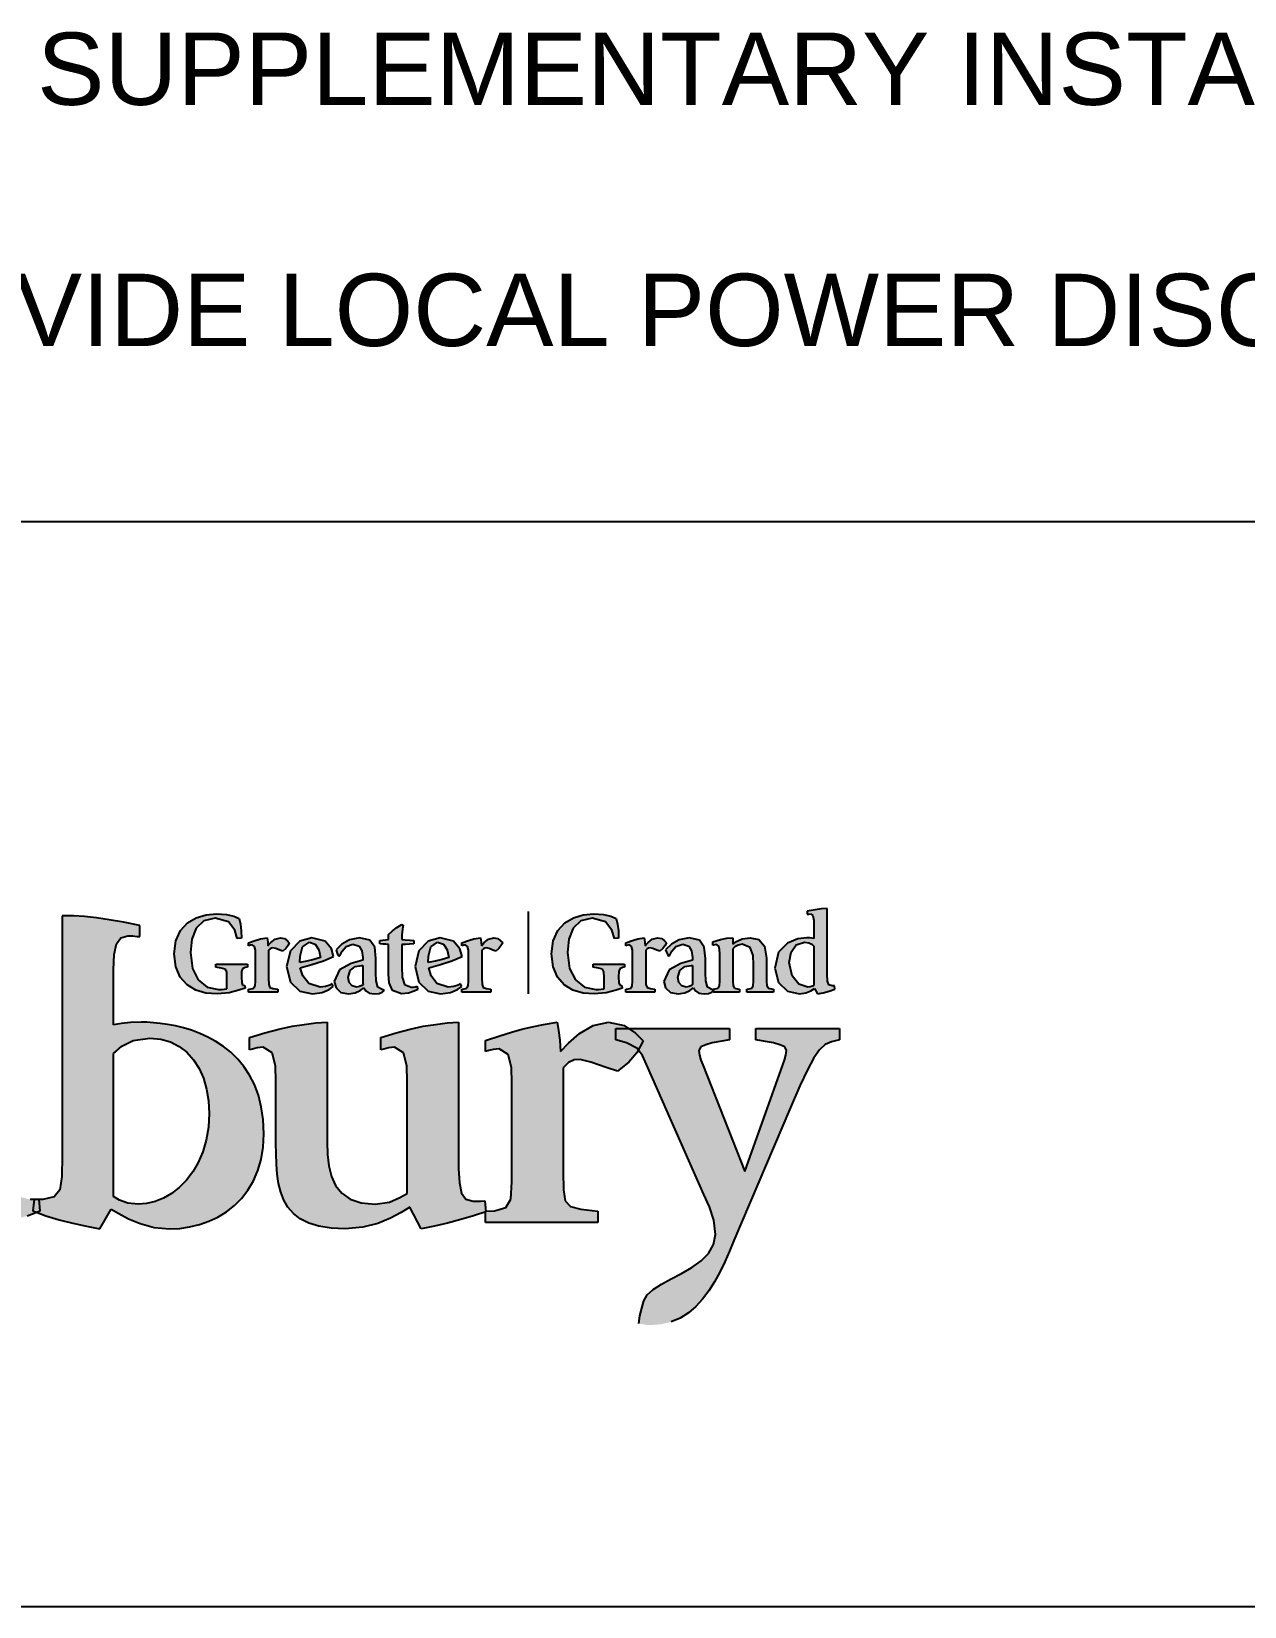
# Model space of a CAD drawing. Header units: millimetres. Extents: x 20 to 208, y 10 to 269.
# Drawn here: x 63 to 96.55, y 10 to 53.55 of the extents above; entities that cross this region are included whole.
import ezdxf

# ---------------------------------------------------------------- set-up
doc = ezdxf.new("R2010")
doc.units = ezdxf.units.MM
doc.header["$MEASUREMENT"] = 0
doc.layers.get('0').update_dxf_attribs({"linetype": 'CONTINUOUS'})
doc.layers.add('BOR-A1', color=7, linetype='CONTINUOUS')
doc.layers.add('G-ANNO-SYMB', color=5, linetype='CONTINUOUS')
doc.layers.add('N-ANNO-TEXT', color=2, linetype='CONTINUOUS', lineweight=25)
doc.styles.add('_CGS_2-5_NOTES', font='arial.ttf', dxfattribs={"height": 2.5})

msp = doc.modelspace()

# ---------------------------------------------------------------- hatches: boundary and pattern name
at = {"layer": 'BOR-A1'}
h = msp.add_hatch(color=256, dxfattribs=at)
h.paths.add_polyline_path([(62.437, 21.886), (62.429, 22.466), (62.429, 29.1), (62.118, 29.094), (61.809, 29.076), (61.486, 29.042), (61.134, 28.991), (60.738, 28.92), (60.283, 28.829), (60.283, 28.525), (60.36, 28.531), (60.478, 28.543), (60.62, 28.549), (60.813, 28.493), (60.93, 28.321), (60.99, 28.027), (61.012, 27.607), (61.015, 27.053), (61.015, 26.083), (60.791, 26.121), (60.543, 26.147), (60.242, 26.157), (60.085, 26.154), (59.91, 26.144), (59.718, 26.125), (59.514, 26.095), (59.3, 26.055), (59.079, 26.001), (58.854, 25.933), (58.627, 25.849), (58.402, 25.747), (58.182, 25.627), (57.969, 25.486), (57.766, 25.324), (57.576, 25.139), (57.402, 24.929), (57.247, 24.694), (57.113, 24.43), (57.005, 24.138), (56.924, 23.816), (56.873, 23.462), (56.855, 23.074), (56.875, 22.705), (56.931, 22.364), (57.021, 22.052), (57.143, 21.769), (57.293, 21.514), (57.469, 21.286), (57.668, 21.087), (57.887, 20.915), (58.123, 20.77), (58.373, 20.652), (58.635, 20.56), (58.905, 20.495), (59.182, 20.456), (59.461, 20.443), (59.892, 20.484), (60.272, 20.587), (60.599, 20.724), (60.867, 20.866), (61.073, 20.986), (61.385, 20.443), (61.762, 20.516), (62.141, 20.598), (62.517, 20.693), (62.885, 20.805), (63.141, 20.899), (63.037, 20.937), (63.07, 21.257), (62.963, 21.257), (62.654, 21.328), (62.496, 21.522)])
h.paths.add_polyline_path([(61.015, 21.34), (60.851, 21.237), (60.617, 21.157), (60.333, 21.126), (60.095, 21.145), (59.859, 21.201), (59.627, 21.294), (59.403, 21.423), (59.191, 21.587), (58.996, 21.785), (58.82, 22.015), (58.667, 22.278), (58.542, 22.572), (58.448, 22.897), (58.388, 23.251), (58.368, 23.633), (58.386, 23.981), (58.438, 24.307), (58.525, 24.608), (58.645, 24.88), (58.797, 25.12), (58.98, 25.324), (59.194, 25.489), (59.436, 25.611), (59.706, 25.687), (60.004, 25.713), (60.469, 25.65), (60.78, 25.494), (61.015, 25.294)], flags=16)
h.paths.add_polyline_path([(77.865, 28.455), (77.986, 28.758), (78.198, 28.961), (78.509, 29.034), (78.881, 28.931), (79.056, 28.702), (79.126, 28.467), (79.241, 28.484), (79.233, 28.685), (79.211, 28.864), (79.175, 29.026), (79.026, 29.087), (78.826, 29.132), (78.551, 29.15), (78.261, 29.124), (77.988, 29.043), (77.748, 28.901), (77.556, 28.692), (77.429, 28.409), (77.383, 28.048), (77.426, 27.686), (77.548, 27.402), (77.735, 27.191), (77.975, 27.047), (78.257, 26.964), (78.567, 26.938), (78.897, 26.971), (79.169, 27.039), (79.34, 27.094), (79.332, 27.168), (79.272, 27.181), (79.246, 27.241), (79.241, 27.407), (79.245, 27.561), (79.273, 27.636), (79.348, 27.67), (79.406, 27.678), (79.406, 27.76), (78.534, 27.76), (78.534, 27.678), (78.682, 27.653), (78.792, 27.62), (78.832, 27.55), (78.838, 27.39), (78.838, 27.078), (78.762, 27.07), (78.684, 27.064), (78.608, 27.061), (78.292, 27.128), (78.045, 27.325), (77.884, 27.644), (77.827, 28.081)])
h.paths.add_polyline_path([(79.989, 28.147), (80.03, 28.189), (80.071, 28.208), (80.113, 28.212), (80.19, 28.193), (80.301, 28.153), (80.384, 28.122), (80.465, 28.193), (80.521, 28.265), (80.565, 28.352), (80.512, 28.41), (80.431, 28.467), (80.318, 28.492), (80.172, 28.451), (80.053, 28.36), (79.973, 28.27), (79.968, 28.359), (79.958, 28.431), (79.948, 28.492), (79.768, 28.459), (79.624, 28.418), (79.438, 28.352), (79.438, 28.27), (79.46, 28.28), (79.493, 28.29), (79.537, 28.295), (79.601, 28.252), (79.624, 28.151), (79.627, 28.032), (79.627, 27.292), (79.619, 27.161), (79.584, 27.099), (79.504, 27.078), (79.438, 27.07), (79.438, 26.987), (80.244, 26.987), (80.244, 27.07), (80.121, 27.086), (80.028, 27.117), (79.994, 27.201), (79.989, 27.374)])
h.paths.add_polyline_path([(81.61, 28.23), (81.478, 28.425), (81.19, 28.492), (80.915, 28.439), (80.699, 28.312), (80.54, 28.155), (80.563, 28.092), (80.588, 28.042), (80.622, 27.99), (80.647, 27.99), (80.708, 28.117), (80.824, 28.25), (81.017, 28.311), (81.18, 28.259), (81.259, 28.127), (81.28, 27.949), (81.28, 27.875), (80.962, 27.78), (80.639, 27.603), (80.491, 27.283), (80.54, 27.103), (80.677, 26.982), (80.885, 26.938), (81.073, 26.966), (81.213, 27.031), (81.313, 27.103), (81.369, 27.023), (81.459, 26.962), (81.609, 26.938), (81.73, 26.954), (81.816, 26.988), (81.855, 27.011), (81.855, 27.056), (81.841, 27.052), (81.7, 27.124), (81.649, 27.298), (81.642, 27.522), (81.642, 27.916)])
h.paths.add_polyline_path([(81.28, 27.727), (81.28, 27.374), (81.282, 27.311), (81.286, 27.248), (81.288, 27.201), (81.252, 27.175), (81.193, 27.143), (81.107, 27.127), (80.985, 27.163), (80.906, 27.256), (80.877, 27.39), (80.935, 27.584), (81.074, 27.693), (81.247, 27.727), (81.256, 27.727), (81.266, 27.727)], flags=16)
h.paths.add_polyline_path([(82.398, 28.188), (82.459, 28.242), (82.543, 28.29), (82.653, 28.311), (82.878, 28.221), (82.962, 28.004), (82.973, 27.744), (82.973, 27.292), (82.965, 27.161), (82.93, 27.099), (82.85, 27.078), (82.784, 27.07), (82.784, 26.987), (83.524, 26.987), (83.524, 27.07), (83.467, 27.078), (83.381, 27.099), (83.344, 27.161), (83.335, 27.292), (83.335, 27.925), (83.278, 28.262), (83.118, 28.44), (82.875, 28.492), (82.654, 28.46), (82.498, 28.387), (82.398, 28.311), (82.398, 28.492), (82.233, 28.477), (82.056, 28.441), (81.847, 28.377), (81.847, 28.286), (81.865, 28.291), (81.9, 28.299), (81.946, 28.303), (82.009, 28.262), (82.033, 28.165), (82.036, 28.048), (82.036, 27.292), (82.028, 27.161), (81.992, 27.099), (81.913, 27.078), (81.855, 27.07), (81.855, 27.056), (81.864, 27.061), (81.872, 27.02), (81.855, 27.011), (81.855, 26.987), (82.587, 26.987), (82.587, 27.07), (82.53, 27.078), (82.444, 27.099), (82.407, 27.161), (82.398, 27.292)])
h.paths.add_polyline_path([(85.012, 29.298), (84.851, 29.291), (84.675, 29.268), (84.453, 29.224), (84.453, 29.141), (84.475, 29.144), (84.506, 29.147), (84.544, 29.15), (84.613, 29.105), (84.639, 28.969), (84.642, 28.739), (84.642, 28.475), (84.584, 28.483), (84.52, 28.489), (84.445, 28.492), (84.2, 28.464), (83.91, 28.347), (83.667, 28.093), (83.565, 27.653), (83.665, 27.252), (83.915, 27.016), (84.24, 26.938), (84.419, 26.966), (84.561, 27.026), (84.659, 27.086), (84.741, 26.938), (84.901, 26.972), (85.063, 27.014), (85.218, 27.07), (85.21, 27.16), (85.144, 27.16), (85.051, 27.192), (85.017, 27.292), (85.012, 27.489)])
h.paths.add_polyline_path([(84.154, 28.295), (84.379, 28.369), (84.5, 28.352), (84.581, 28.311), (84.642, 28.262), (84.642, 27.185), (84.599, 27.155), (84.54, 27.135), (84.47, 27.127), (84.228, 27.207), (84.037, 27.439), (83.96, 27.81), (84.01, 28.097)], flags=16)
at = {"layer": 'BOR-A1', "linetype": 'Continuous'}
h = msp.add_hatch(color=7, dxfattribs=at)
h.paths.add_polyline_path([(63.21, 21.257), (63.07, 21.257), (63.037, 20.937), (63.141, 20.899), (63.243, 20.937)])
h.paths.add_polyline_path([(68.811, 21.286), (68.987, 21.514), (69.137, 21.769), (69.259, 22.052), (69.349, 22.364), (69.406, 22.705), (69.425, 23.074), (69.408, 23.462), (69.357, 23.816), (69.276, 24.138), (69.167, 24.43), (69.033, 24.694), (68.878, 24.929), (68.705, 25.139), (68.515, 25.324), (68.312, 25.486), (68.098, 25.627), (67.878, 25.747), (67.653, 25.849), (67.426, 25.933), (67.201, 26.001), (66.98, 26.055), (66.766, 26.095), (66.562, 26.125), (66.371, 26.144), (66.195, 26.154), (66.038, 26.157), (65.737, 26.147), (65.489, 26.121), (65.265, 26.083), (65.265, 27.053), (65.268, 27.607), (65.291, 28.027), (65.352, 28.321), (65.472, 28.493), (65.668, 28.549), (65.805, 28.543), (65.921, 28.531), (65.997, 28.525), (65.997, 28.829), (65.542, 28.92), (65.147, 28.991), (64.795, 29.042), (64.471, 29.076), (64.162, 29.094), (63.851, 29.1), (63.851, 22.466), (63.843, 21.886), (63.784, 21.522), (63.626, 21.328), (63.317, 21.257), (63.21, 21.257), (63.243, 20.937), (63.141, 20.899), (63.398, 20.805), (63.767, 20.693), (64.142, 20.598), (64.519, 20.516), (64.895, 20.443), (65.208, 20.986), (65.413, 20.866), (65.681, 20.724), (66.008, 20.587), (66.389, 20.484), (66.819, 20.443), (67.099, 20.456), (67.375, 20.495), (67.646, 20.56), (67.907, 20.652), (68.158, 20.77), (68.394, 20.915), (68.612, 21.087)])
h.paths.add_polyline_path([(65.265, 21.34), (65.265, 25.294), (65.5, 25.494), (65.812, 25.65), (66.276, 25.713), (66.574, 25.687), (66.844, 25.611), (67.087, 25.489), (67.3, 25.324), (67.483, 25.12), (67.635, 24.88), (67.755, 24.608), (67.842, 24.307), (67.895, 23.981), (67.912, 23.633), (67.892, 23.251), (67.833, 22.897), (67.738, 22.572), (67.613, 22.278), (67.461, 22.015), (67.285, 21.785), (67.089, 21.587), (66.877, 21.423), (66.653, 21.294), (66.421, 21.201), (66.185, 21.145), (65.948, 21.126), (65.665, 21.157), (65.433, 21.237)], flags=16)
h.paths.add_polyline_path([(71.186, 22.503), (71.176, 22.844), (71.176, 26.157), (70.868, 26.135), (70.547, 26.098), (70.208, 26.043), (69.846, 25.967), (69.456, 25.867), (69.031, 25.738), (69.031, 25.393), (69.112, 25.415), (69.245, 25.449), (69.409, 25.467), (69.657, 25.313), (69.749, 24.949), (69.762, 24.521), (69.762, 22.811), (69.764, 22.514), (69.774, 22.228), (69.796, 21.956), (69.834, 21.698), (69.894, 21.459), (69.979, 21.239), (70.094, 21.041), (70.245, 20.868), (70.434, 20.721), (70.668, 20.603), (70.95, 20.516), (71.285, 20.462), (71.678, 20.443), (72.167, 20.485), (72.584, 20.593), (72.934, 20.74), (73.225, 20.899), (73.462, 21.044), (73.782, 20.443), (74.143, 20.518), (74.51, 20.604), (74.874, 20.699), (75.229, 20.802), (75.558, 20.909), (75.558, 20.929), (75.565, 20.929), (75.542, 21.216), (75.416, 21.207), (75.3, 21.206), (75.213, 21.208), (75.016, 21.264), (74.897, 21.432), (74.836, 21.714), (74.813, 22.113), (74.81, 22.63), (74.81, 26.157), (74.498, 26.135), (74.175, 26.098), (73.836, 26.043), (73.474, 25.967), (73.086, 25.867), (72.664, 25.738), (72.664, 25.393), (72.744, 25.415), (72.875, 25.449), (73.042, 25.467), (73.291, 25.313), (73.383, 24.949), (73.396, 24.521), (73.396, 21.422), (73.193, 21.309), (72.903, 21.184), (72.508, 21.126), (72.12, 21.162), (71.814, 21.264), (71.581, 21.425), (71.411, 21.637), (71.294, 21.892), (71.222, 22.184)])
h.paths.add_polyline_path([(77.711, 21.525), (77.704, 22.03), (77.704, 24.899), (77.853, 25.043), (78.007, 25.112), (78.172, 25.129), (78.472, 25.055), (78.892, 24.908), (79.208, 24.801), (79.523, 25.051), (79.743, 25.312), (79.783, 25.389), (79.745, 25.438), (79.455, 25.582), (79.167, 25.672), (79.167, 25.984), (79.509, 25.984), (79.392, 26.063), (78.962, 26.157), (78.534, 26.065), (78.16, 25.843), (77.854, 25.574), (77.63, 25.343), (77.614, 25.664), (77.577, 25.93), (77.539, 26.157), (77.16, 26.094), (76.845, 26.032), (76.561, 25.964), (76.275, 25.882), (75.951, 25.779), (75.558, 25.647), (75.558, 25.343), (75.649, 25.373), (75.774, 25.404), (75.936, 25.417), (76.185, 25.263), (76.277, 24.9), (76.29, 24.472), (76.29, 21.742), (76.259, 21.267), (76.12, 21.031), (75.805, 20.945), (75.565, 20.929), (75.566, 20.912), (75.558, 20.909), (75.558, 20.616), (78.666, 20.616), (78.666, 20.929), (78.197, 20.986), (77.912, 21.057), (77.765, 21.218)])
h.paths.add_polyline_path([(79.705, 25.854), (79.509, 25.984), (79.167, 25.984), (79.167, 25.672), (79.455, 25.582), (79.745, 25.438), (79.783, 25.389), (79.915, 25.639)])
h = msp.add_hatch(color=7, dxfattribs=at)
h.paths.add_polyline_path([(68.594, 29.087), (68.393, 29.132), (68.118, 29.15), (67.829, 29.124), (67.556, 29.043), (67.315, 28.901), (67.124, 28.692), (66.997, 28.409), (66.951, 28.048), (66.994, 27.686), (67.115, 27.402), (67.302, 27.191), (67.543, 27.047), (67.824, 26.964), (68.134, 26.938), (68.464, 26.971), (68.736, 27.039), (68.907, 27.094), (68.899, 27.168), (68.839, 27.181), (68.814, 27.241), (68.809, 27.407), (68.813, 27.561), (68.84, 27.636), (68.915, 27.67), (68.973, 27.678), (68.973, 27.76), (68.102, 27.76), (68.102, 27.678), (68.25, 27.653), (68.359, 27.62), (68.4, 27.55), (68.406, 27.39), (68.406, 27.078), (68.33, 27.07), (68.252, 27.064), (68.176, 27.061), (67.859, 27.128), (67.612, 27.325), (67.452, 27.644), (67.395, 28.081), (67.433, 28.455), (67.554, 28.758), (67.766, 28.961), (68.077, 29.034), (68.449, 28.931), (68.623, 28.702), (68.693, 28.467), (68.809, 28.484), (68.801, 28.685), (68.778, 28.864), (68.743, 29.026)])
h.paths.add_polyline_path([(69.999, 28.467), (69.886, 28.492), (69.739, 28.451), (69.621, 28.36), (69.54, 28.27), (69.536, 28.359), (69.526, 28.431), (69.516, 28.492), (69.336, 28.459), (69.191, 28.418), (69.006, 28.352), (69.006, 28.273), (69.061, 28.29), (69.105, 28.295), (69.168, 28.252), (69.192, 28.151), (69.195, 28.032), (69.195, 27.292), (69.187, 27.161), (69.151, 27.099), (69.072, 27.078), (69.006, 27.07), (69.006, 26.987), (69.812, 26.987), (69.812, 27.07), (69.688, 27.086), (69.596, 27.117), (69.562, 27.201), (69.557, 27.374), (69.557, 28.147), (69.613, 28.205), (69.68, 28.212), (69.758, 28.193), (69.868, 28.153), (69.951, 28.122), (70.033, 28.193), (70.089, 28.265), (70.132, 28.352), (70.079, 28.41)])
h.paths.add_polyline_path([(71.121, 28.398), (70.757, 28.492), (70.419, 28.398), (70.161, 28.128), (70.058, 27.694), (70.163, 27.268), (70.427, 27.019), (70.773, 26.938), (71.04, 26.977), (71.231, 27.061), (71.349, 27.144), (71.316, 27.218), (71.249, 27.183), (71.136, 27.145), (70.987, 27.127), (70.667, 27.224), (70.504, 27.439), (70.436, 27.662), (70.759, 27.75), (71.073, 27.853), (71.357, 27.974), (71.295, 28.189)])
h.paths.add_polyline_path([(70.849, 28.311), (70.948, 28.16), (70.995, 27.949), (70.806, 27.891), (70.615, 27.846), (70.42, 27.81), (70.43, 27.984), (70.5, 28.238), (70.691, 28.369)], flags=16)
h.paths.add_polyline_path([(72.361, 28.425), (72.072, 28.492), (71.798, 28.439), (71.582, 28.312), (71.423, 28.155), (71.444, 28.092), (71.467, 28.042), (71.505, 27.99), (71.53, 27.99), (71.591, 28.117), (71.705, 28.25), (71.891, 28.311), (72.06, 28.259), (72.142, 28.127), (72.163, 27.949), (72.163, 27.875), (71.845, 27.78), (71.522, 27.603), (71.374, 27.283), (71.423, 27.103), (71.56, 26.982), (71.768, 26.938), (71.954, 26.966), (72.092, 27.031), (72.196, 27.103), (72.25, 27.023), (72.338, 26.962), (72.492, 26.938), (72.613, 26.954), (72.699, 26.988), (72.755, 27.02), (72.751, 27.038), (72.583, 27.124), (72.532, 27.298), (72.524, 27.522), (72.524, 27.916), (72.493, 28.23)])
h.paths.add_polyline_path([(72.163, 27.374), (72.165, 27.311), (72.169, 27.248), (72.171, 27.201), (72.135, 27.175), (72.075, 27.143), (71.99, 27.127), (71.868, 27.163), (71.789, 27.256), (71.76, 27.39), (71.817, 27.584), (71.957, 27.693), (72.163, 27.734)], flags=16)
h.paths.add_polyline_path([(73.281, 28.837), (73.24, 28.862), (73.106, 28.775), (72.99, 28.686), (72.878, 28.582), (72.878, 28.443), (72.796, 28.434), (72.711, 28.426), (72.64, 28.418), (72.64, 28.327), (72.714, 28.319), (72.798, 28.311), (72.878, 28.303), (72.878, 27.489), (72.891, 27.244), (72.983, 27.03), (73.231, 26.938), (73.427, 26.963), (73.581, 27.015), (73.684, 27.061), (73.659, 27.152), (73.595, 27.131), (73.503, 27.127), (73.318, 27.203), (73.249, 27.405), (73.24, 27.694), (73.24, 28.303), (73.347, 28.306), (73.458, 28.314), (73.577, 28.327), (73.577, 28.418), (73.471, 28.428), (73.34, 28.438), (73.24, 28.443), (73.247, 28.576), (73.263, 28.731)])
h.paths.add_polyline_path([(74.672, 28.398), (74.308, 28.492), (73.97, 28.398), (73.712, 28.128), (73.61, 27.694), (73.714, 27.268), (73.976, 27.019), (74.317, 26.938), (74.589, 26.977), (74.782, 27.061), (74.9, 27.144), (74.867, 27.218), (74.798, 27.183), (74.682, 27.145), (74.53, 27.127), (74.214, 27.224), (74.052, 27.439), (73.988, 27.662), (74.311, 27.75), (74.624, 27.853), (74.909, 27.974), (74.846, 28.189)])
h.paths.add_polyline_path([(74.398, 28.311), (74.499, 28.16), (74.547, 27.949), (74.357, 27.891), (74.166, 27.846), (73.971, 27.81), (73.981, 27.984), (74.049, 28.238), (74.234, 28.369)], flags=16)
h.paths.add_polyline_path([(75.896, 28.467), (75.788, 28.492), (75.642, 28.451), (75.523, 28.36), (75.443, 28.27), (75.438, 28.359), (75.428, 28.431), (75.418, 28.492), (75.237, 28.459), (75.088, 28.418), (74.9, 28.352), (74.9, 28.272), (74.992, 28.3), (75.063, 28.252), (75.086, 28.151), (75.089, 28.032), (75.089, 27.292), (75.081, 27.161), (75.046, 27.099), (74.966, 27.078), (74.9, 27.07), (74.9, 26.987), (75.706, 26.987), (75.706, 27.07), (75.583, 27.086), (75.496, 27.117), (75.464, 27.201), (75.459, 27.374), (75.459, 28.147), (75.514, 28.206), (75.583, 28.212), (75.658, 28.193), (75.765, 28.153), (75.846, 28.122), (75.928, 28.193), (75.986, 28.265), (76.035, 28.352), (75.976, 28.41)])
msp.add_hatch(color=7, dxfattribs=at).paths.add_polyline_path([(85.349, 25.984), (83.039, 25.984), (83.039, 25.672), (83.524, 25.582), (83.702, 25.534), (83.834, 25.473), (83.886, 25.376), (83.867, 25.245), (83.825, 25.108), (83.779, 24.981), (82.727, 22.03), (81.568, 24.981), (81.518, 25.108), (81.478, 25.245), (81.461, 25.376), (81.515, 25.473), (81.651, 25.534), (81.831, 25.582), (82.308, 25.672), (82.308, 25.984), (79.509, 25.984), (79.705, 25.854), (79.915, 25.639), (79.783, 25.389), (79.904, 25.232), (80.047, 24.908), (81.601, 21.397), (81.753, 21.047), (81.873, 20.681), (81.921, 20.287), (81.869, 20.006), (81.729, 19.764), (81.52, 19.554), (81.264, 19.371), (80.983, 19.207), (80.698, 19.057), (80.429, 18.913), (80.2, 18.769), (80.029, 18.618), (79.94, 18.454), (79.884, 18.252), (79.829, 18.037), (79.8, 17.829), (79.881, 17.809), (79.991, 17.789), (80.104, 17.78), (80.412, 17.803), (80.69, 17.869), (80.942, 17.976), (81.17, 18.119), (81.376, 18.294), (81.564, 18.498), (81.735, 18.727), (81.892, 18.978), (82.037, 19.247), (82.174, 19.53), (82.304, 19.823), (82.431, 20.123), (83.993, 23.798), (84.253, 24.393), (84.462, 24.844), (84.637, 25.172), (84.795, 25.396), (84.953, 25.536), (85.127, 25.615), (85.349, 25.672)])

# ---------------------------------------------------------------- linework, layer by layer
for q in [(181.992, 40), (181.992, 40), (181.992, 40), (181.992, 40), (206, 40), (96.559, 40)]:
    msp.add_line((20, 40), q)
at = {"layer": 'BOR-A1', "color": 51, "linetype": 'Continuous'}
msp.add_line((76.734, 29.215), (76.734, 26.938), dxfattribs=at)
at = {"layer": 'BOR-A1', "color": 7, "linetype": 'Continuous'}
for p, q in [((84.675, 29.268), (84.453, 29.224)), ((84.453, 29.224), (84.453, 29.141)), ((84.851, 29.291), (84.675, 29.268)), ((85.012, 29.298), (84.851, 29.291)), ((85.012, 27.489), (85.012, 29.298)), ((64.162, 29.094), (63.851, 29.1)), ((63.851, 29.1), (63.851, 22.466)), ((64.471, 29.076), (64.162, 29.094)), ((64.795, 29.042), (64.471, 29.076)), ((65.147, 28.991), (64.795, 29.042)), ((65.542, 28.92), (65.147, 28.991)), ((65.997, 28.829), (65.542, 28.92)), ((65.997, 28.525), (65.997, 28.829)), ((67.124, 28.692), (67.315, 28.901)), ((67.315, 28.901), (67.556, 29.043)), ((67.554, 28.758), (67.433, 28.455)), ((67.766, 28.961), (67.554, 28.758)), ((67.556, 29.043), (67.829, 29.124)), ((68.077, 29.034), (67.766, 28.961)), ((67.829, 29.124), (68.118, 29.15)), ((68.449, 28.931), (68.077, 29.034)), ((68.118, 29.15), (68.393, 29.132)), ((68.393, 29.132), (68.594, 29.087)), ((68.623, 28.702), (68.449, 28.931)), ((68.594, 29.087), (68.743, 29.026)), ((68.743, 29.026), (68.778, 28.864)), ((68.778, 28.864), (68.801, 28.685)), ((72.99, 28.686), (73.106, 28.775)), ((73.106, 28.775), (73.24, 28.862)), ((73.24, 28.862), (73.281, 28.837)), ((73.281, 28.837), (73.263, 28.731)), ((77.556, 28.692), (77.748, 28.901)), ((77.748, 28.901), (77.988, 29.043)), ((77.986, 28.758), (77.865, 28.455)), ((78.198, 28.961), (77.986, 28.758)), ((77.988, 29.043), (78.261, 29.124)), ((78.509, 29.034), (78.198, 28.961)), ((78.261, 29.124), (78.551, 29.15)), ((78.881, 28.931), (78.509, 29.034)), ((78.551, 29.15), (78.826, 29.132)), ((78.826, 29.132), (79.026, 29.087)), ((79.056, 28.702), (78.881, 28.931)), ((79.026, 29.087), (79.175, 29.026)), ((79.175, 29.026), (79.211, 28.864)), ((79.211, 28.864), (79.233, 28.685)), ((84.453, 29.141), (84.475, 29.144)), ((84.475, 29.144), (84.506, 29.147)), ((84.506, 29.147), (84.544, 29.15)), ((84.544, 29.15), (84.613, 29.105)), ((84.613, 29.105), (84.639, 28.969)), ((84.639, 28.969), (84.642, 28.739)), ((65.291, 28.027), (65.352, 28.321)), ((65.352, 28.321), (65.472, 28.493)), ((65.472, 28.493), (65.668, 28.549)), ((65.668, 28.549), (65.805, 28.543)), ((65.805, 28.543), (65.921, 28.531)), ((65.921, 28.531), (65.997, 28.525)), ((66.951, 28.048), (66.997, 28.409)), ((66.997, 28.409), (67.124, 28.692)), ((67.433, 28.455), (67.395, 28.081)), ((68.693, 28.467), (68.623, 28.702)), ((68.809, 28.484), (68.693, 28.467)), ((68.801, 28.685), (68.809, 28.484)), ((69.006, 28.352), (69.191, 28.418)), ((69.006, 28.27), (69.006, 28.352)), ((69.191, 28.418), (69.336, 28.459)), ((69.336, 28.459), (69.516, 28.492)), ((69.516, 28.492), (69.526, 28.431)), ((69.526, 28.431), (69.536, 28.359)), ((69.536, 28.359), (69.54, 28.27)), ((69.54, 28.27), (69.621, 28.36)), ((69.621, 28.36), (69.739, 28.451)), ((69.739, 28.451), (69.886, 28.492)), ((69.886, 28.492), (69.999, 28.467)), ((69.999, 28.467), (70.079, 28.41)), ((70.079, 28.41), (70.132, 28.352)), ((70.132, 28.352), (70.089, 28.265)), ((70.419, 28.398), (70.161, 28.128)), ((70.757, 28.492), (70.419, 28.398)), ((70.5, 28.238), (70.691, 28.369)), ((70.691, 28.369), (70.849, 28.311)), ((71.121, 28.398), (70.757, 28.492)), ((70.849, 28.311), (70.948, 28.16)), ((71.295, 28.189), (71.121, 28.398)), ((71.582, 28.312), (71.423, 28.155)), ((71.798, 28.439), (71.582, 28.312)), ((71.705, 28.25), (71.891, 28.311)), ((72.072, 28.492), (71.798, 28.439)), ((71.891, 28.311), (72.06, 28.259)), ((72.361, 28.425), (72.072, 28.492)), ((72.493, 28.23), (72.361, 28.425)), ((72.64, 28.418), (72.711, 28.426)), ((72.64, 28.327), (72.64, 28.418)), ((72.714, 28.319), (72.64, 28.327)), ((72.711, 28.426), (72.796, 28.434)), ((72.798, 28.311), (72.714, 28.319)), ((72.796, 28.434), (72.878, 28.443)), ((72.878, 28.303), (72.798, 28.311)), ((72.878, 28.582), (72.99, 28.686)), ((72.878, 28.443), (72.878, 28.582)), ((73.247, 28.576), (73.24, 28.443)), ((73.24, 28.443), (73.34, 28.438)), ((73.263, 28.731), (73.247, 28.576)), ((73.34, 28.438), (73.471, 28.428)), ((73.458, 28.314), (73.347, 28.306)), ((73.577, 28.327), (73.458, 28.314)), ((73.471, 28.428), (73.577, 28.418)), ((73.577, 28.418), (73.577, 28.327)), ((73.97, 28.398), (73.712, 28.128)), ((74.308, 28.492), (73.97, 28.398)), ((74.049, 28.238), (74.234, 28.369)), ((74.234, 28.369), (74.398, 28.311)), ((74.672, 28.398), (74.308, 28.492)), ((74.398, 28.311), (74.499, 28.16)), ((74.846, 28.189), (74.672, 28.398)), ((74.9, 28.352), (75.088, 28.418)), ((74.9, 28.27), (74.9, 28.352)), ((75.088, 28.418), (75.237, 28.459)), ((75.237, 28.459), (75.418, 28.492)), ((75.418, 28.492), (75.428, 28.431)), ((75.428, 28.431), (75.438, 28.359)), ((75.438, 28.359), (75.443, 28.27)), ((75.443, 28.27), (75.523, 28.36)), ((75.523, 28.36), (75.642, 28.451)), ((75.642, 28.451), (75.788, 28.492)), ((75.788, 28.492), (75.896, 28.467)), ((75.896, 28.467), (75.976, 28.41)), ((75.976, 28.41), (76.035, 28.352)), ((76.035, 28.352), (75.986, 28.265)), ((77.383, 28.048), (77.429, 28.409)), ((77.429, 28.409), (77.556, 28.692)), ((77.865, 28.455), (77.827, 28.081)), ((79.126, 28.467), (79.056, 28.702)), ((79.241, 28.484), (79.126, 28.467)), ((79.233, 28.685), (79.241, 28.484)), ((79.438, 28.352), (79.624, 28.418)), ((79.438, 28.27), (79.438, 28.352)), ((79.624, 28.418), (79.768, 28.459)), ((79.768, 28.459), (79.948, 28.492)), ((79.948, 28.492), (79.958, 28.431)), ((79.958, 28.431), (79.968, 28.359)), ((79.968, 28.359), (79.973, 28.27)), ((79.973, 28.27), (80.053, 28.36)), ((80.053, 28.36), (80.172, 28.451)), ((80.172, 28.451), (80.318, 28.492)), ((80.318, 28.492), (80.431, 28.467)), ((80.431, 28.467), (80.512, 28.41)), ((80.512, 28.41), (80.565, 28.352)), ((80.565, 28.352), (80.521, 28.265)), ((80.699, 28.312), (80.54, 28.155)), ((80.915, 28.439), (80.699, 28.312)), ((80.824, 28.25), (81.017, 28.311)), ((81.19, 28.492), (80.915, 28.439)), ((81.017, 28.311), (81.18, 28.259)), ((81.478, 28.425), (81.19, 28.492)), ((81.61, 28.23), (81.478, 28.425)), ((81.847, 28.377), (82.056, 28.441)), ((81.847, 28.286), (81.847, 28.377)), ((82.056, 28.441), (82.233, 28.477)), ((82.233, 28.477), (82.398, 28.492)), ((82.398, 28.492), (82.398, 28.311)), ((82.398, 28.311), (82.498, 28.387)), ((82.498, 28.387), (82.654, 28.46)), ((82.653, 28.311), (82.543, 28.29)), ((82.878, 28.221), (82.653, 28.311)), ((82.654, 28.46), (82.875, 28.492)), ((82.875, 28.492), (83.118, 28.44)), ((83.118, 28.44), (83.278, 28.262)), ((83.91, 28.347), (83.667, 28.093)), ((84.2, 28.464), (83.91, 28.347)), ((84.154, 28.295), (84.379, 28.369)), ((84.445, 28.492), (84.2, 28.464)), ((84.379, 28.369), (84.5, 28.352)), ((84.52, 28.489), (84.445, 28.492)), ((84.5, 28.352), (84.581, 28.311)), ((84.584, 28.483), (84.52, 28.489)), ((84.581, 28.311), (84.642, 28.262)), ((84.642, 28.475), (84.584, 28.483)), ((84.642, 28.739), (84.642, 28.475)), ((65.268, 27.607), (65.291, 28.027)), ((66.994, 27.686), (66.951, 28.048)), ((67.395, 28.081), (67.452, 27.644)), ((69.028, 28.28), (69.006, 28.27)), ((69.061, 28.29), (69.028, 28.28)), ((69.105, 28.295), (69.061, 28.29)), ((69.168, 28.252), (69.105, 28.295)), ((69.192, 28.151), (69.168, 28.252)), ((69.195, 28.032), (69.192, 28.151)), ((69.195, 27.292), (69.195, 28.032)), ((69.598, 28.189), (69.557, 28.147)), ((69.557, 28.147), (69.557, 27.374)), ((69.639, 28.208), (69.598, 28.189)), ((69.68, 28.212), (69.639, 28.208)), ((69.758, 28.193), (69.68, 28.212)), ((69.868, 28.153), (69.758, 28.193)), ((69.951, 28.122), (69.868, 28.153)), ((70.033, 28.193), (69.951, 28.122)), ((70.089, 28.265), (70.033, 28.193)), ((70.161, 28.128), (70.058, 27.694)), ((70.42, 27.81), (70.43, 27.984)), ((70.43, 27.984), (70.5, 28.238)), ((70.806, 27.891), (70.615, 27.846)), ((70.995, 27.949), (70.806, 27.891)), ((70.948, 28.16), (70.995, 27.949)), ((71.073, 27.853), (71.357, 27.974)), ((71.357, 27.974), (71.295, 28.189)), ((71.423, 28.155), (71.444, 28.092)), ((71.444, 28.092), (71.467, 28.042)), ((71.467, 28.042), (71.505, 27.99)), ((71.505, 27.99), (71.53, 27.99)), ((71.53, 27.99), (71.591, 28.117)), ((71.591, 28.117), (71.705, 28.25)), ((72.163, 27.875), (71.845, 27.78)), ((72.06, 28.259), (72.142, 28.127)), ((72.142, 28.127), (72.163, 27.949)), ((72.163, 27.949), (72.163, 27.875)), ((72.524, 27.916), (72.493, 28.23)), ((72.524, 27.522), (72.524, 27.916)), ((72.878, 27.489), (72.878, 28.303)), ((73.347, 28.306), (73.24, 28.303)), ((73.24, 28.303), (73.24, 27.694)), ((73.712, 28.128), (73.61, 27.694)), ((73.971, 27.81), (73.981, 27.984)), ((73.981, 27.984), (74.049, 28.238)), ((74.357, 27.891), (74.166, 27.846)), ((74.547, 27.949), (74.357, 27.891)), ((74.499, 28.16), (74.547, 27.949)), ((74.624, 27.853), (74.909, 27.974)), ((74.909, 27.974), (74.846, 28.189)), ((74.928, 28.28), (74.9, 28.27)), ((74.961, 28.29), (74.928, 28.28)), ((74.999, 28.295), (74.961, 28.29)), ((75.063, 28.252), (74.999, 28.295)), ((75.086, 28.151), (75.063, 28.252)), ((75.089, 28.032), (75.086, 28.151)), ((75.089, 27.292), (75.089, 28.032)), ((75.499, 28.189), (75.459, 28.147)), ((75.459, 28.147), (75.459, 27.374)), ((75.538, 28.208), (75.499, 28.189)), ((75.583, 28.212), (75.538, 28.208)), ((75.658, 28.193), (75.583, 28.212)), ((75.765, 28.153), (75.658, 28.193)), ((75.846, 28.122), (75.765, 28.153)), ((75.928, 28.193), (75.846, 28.122)), ((75.986, 28.265), (75.928, 28.193)), ((77.426, 27.686), (77.383, 28.048)), ((77.827, 28.081), (77.884, 27.644)), ((79.46, 28.28), (79.438, 28.27)), ((79.493, 28.29), (79.46, 28.28)), ((79.537, 28.295), (79.493, 28.29)), ((79.601, 28.252), (79.537, 28.295)), ((79.624, 28.151), (79.601, 28.252)), ((79.627, 28.032), (79.624, 28.151)), ((79.627, 27.292), (79.627, 28.032)), ((80.03, 28.189), (79.989, 28.147)), ((79.989, 28.147), (79.989, 27.374)), ((80.071, 28.208), (80.03, 28.189)), ((80.113, 28.212), (80.071, 28.208)), ((80.19, 28.193), (80.113, 28.212)), ((80.301, 28.153), (80.19, 28.193)), ((80.384, 28.122), (80.301, 28.153)), ((80.465, 28.193), (80.384, 28.122)), ((80.521, 28.265), (80.465, 28.193)), ((80.54, 28.155), (80.563, 28.092)), ((80.563, 28.092), (80.588, 28.042)), ((80.588, 28.042), (80.622, 27.99)), ((80.622, 27.99), (80.647, 27.99)), ((80.647, 27.99), (80.708, 28.117)), ((80.708, 28.117), (80.824, 28.25)), ((81.28, 27.875), (80.962, 27.78)), ((81.18, 28.259), (81.259, 28.127)), ((81.259, 28.127), (81.28, 27.949)), ((81.28, 27.949), (81.28, 27.875)), ((81.642, 27.916), (81.61, 28.23)), ((81.642, 27.522), (81.642, 27.916)), ((81.865, 28.291), (81.847, 28.286)), ((81.9, 28.299), (81.865, 28.291)), ((81.946, 28.303), (81.9, 28.299)), ((82.009, 28.262), (81.946, 28.303)), ((82.033, 28.165), (82.009, 28.262)), ((82.036, 28.048), (82.033, 28.165)), ((82.036, 27.292), (82.036, 28.048)), ((82.459, 28.242), (82.398, 28.188)), ((82.398, 28.188), (82.398, 27.292)), ((82.543, 28.29), (82.459, 28.242)), ((82.962, 28.004), (82.878, 28.221)), ((82.973, 27.744), (82.962, 28.004)), ((83.278, 28.262), (83.335, 27.925)), ((83.335, 27.925), (83.335, 27.292)), ((83.667, 28.093), (83.565, 27.653)), ((83.96, 27.81), (84.01, 28.097)), ((84.01, 28.097), (84.154, 28.295)), ((84.642, 28.262), (84.642, 27.185)), ((65.265, 27.053), (65.268, 27.607)), ((67.115, 27.402), (66.994, 27.686)), ((67.452, 27.644), (67.612, 27.325)), ((68.102, 27.678), (68.102, 27.76)), ((68.102, 27.76), (68.973, 27.76)), ((68.25, 27.653), (68.102, 27.678)), ((68.359, 27.62), (68.25, 27.653)), ((68.4, 27.55), (68.359, 27.62)), ((68.406, 27.39), (68.4, 27.55)), ((68.813, 27.561), (68.809, 27.407)), ((68.84, 27.636), (68.813, 27.561)), ((68.915, 27.67), (68.84, 27.636)), ((68.973, 27.678), (68.915, 27.67)), ((68.973, 27.76), (68.973, 27.678)), ((70.058, 27.694), (70.163, 27.268)), ((70.615, 27.846), (70.42, 27.81)), ((70.436, 27.662), (70.759, 27.75)), ((70.504, 27.439), (70.436, 27.662)), ((70.667, 27.224), (70.504, 27.439)), ((70.759, 27.75), (71.073, 27.853)), ((71.522, 27.603), (71.374, 27.283)), ((71.845, 27.78), (71.522, 27.603)), ((71.76, 27.39), (71.817, 27.584)), ((71.817, 27.584), (71.957, 27.693)), ((71.957, 27.693), (72.13, 27.727)), ((72.13, 27.727), (72.138, 27.727)), ((72.138, 27.727), (72.149, 27.727)), ((72.149, 27.727), (72.163, 27.727)), ((72.163, 27.727), (72.163, 27.374)), ((72.532, 27.298), (72.524, 27.522)), ((72.891, 27.244), (72.878, 27.489)), ((73.24, 27.694), (73.249, 27.405)), ((73.61, 27.694), (73.714, 27.268)), ((74.166, 27.846), (73.971, 27.81)), ((73.988, 27.662), (74.311, 27.75)), ((74.052, 27.439), (73.988, 27.662)), ((74.214, 27.224), (74.052, 27.439)), ((74.311, 27.75), (74.624, 27.853)), ((77.548, 27.402), (77.426, 27.686)), ((77.884, 27.644), (78.045, 27.325)), ((78.534, 27.678), (78.534, 27.76)), ((78.534, 27.76), (79.406, 27.76)), ((78.682, 27.653), (78.534, 27.678)), ((78.792, 27.62), (78.682, 27.653)), ((78.832, 27.55), (78.792, 27.62)), ((78.838, 27.39), (78.832, 27.55)), ((79.245, 27.561), (79.241, 27.407)), ((79.273, 27.636), (79.245, 27.561)), ((79.348, 27.67), (79.273, 27.636)), ((79.406, 27.678), (79.348, 27.67)), ((79.406, 27.76), (79.406, 27.678)), ((80.639, 27.603), (80.491, 27.283)), ((80.962, 27.78), (80.639, 27.603)), ((80.877, 27.39), (80.935, 27.584)), ((80.935, 27.584), (81.074, 27.693)), ((81.074, 27.693), (81.247, 27.727)), ((81.247, 27.727), (81.256, 27.727)), ((81.256, 27.727), (81.266, 27.727)), ((81.266, 27.727), (81.28, 27.727)), ((81.28, 27.727), (81.28, 27.374)), ((81.649, 27.298), (81.642, 27.522)), ((82.973, 27.292), (82.973, 27.744)), ((83.565, 27.653), (83.665, 27.252)), ((84.037, 27.439), (83.96, 27.81)), ((84.228, 27.207), (84.037, 27.439)), ((85.017, 27.292), (85.012, 27.489)), ((65.265, 26.083), (65.265, 27.053)), ((67.302, 27.191), (67.115, 27.402)), ((67.543, 27.047), (67.302, 27.191)), ((67.824, 26.964), (67.543, 27.047)), ((67.612, 27.325), (67.859, 27.128)), ((67.859, 27.128), (68.176, 27.061)), ((68.176, 27.061), (68.252, 27.064)), ((68.252, 27.064), (68.33, 27.07)), ((68.33, 27.07), (68.406, 27.078)), ((68.406, 27.078), (68.406, 27.39)), ((68.736, 27.039), (68.464, 26.971)), ((68.907, 27.094), (68.736, 27.039)), ((68.809, 27.407), (68.814, 27.241)), ((68.814, 27.241), (68.839, 27.181)), ((68.839, 27.181), (68.899, 27.168)), ((68.899, 27.168), (68.907, 27.094)), ((69.006, 27.07), (69.072, 27.078)), ((69.006, 26.987), (69.006, 27.07)), ((69.072, 27.078), (69.151, 27.099)), ((69.151, 27.099), (69.187, 27.161)), ((69.187, 27.161), (69.195, 27.292)), ((69.557, 27.374), (69.562, 27.201)), ((69.562, 27.201), (69.596, 27.117)), ((69.596, 27.117), (69.688, 27.086)), ((69.688, 27.086), (69.812, 27.07)), ((69.812, 27.07), (69.812, 26.987)), ((70.163, 27.268), (70.427, 27.019)), ((70.427, 27.019), (70.773, 26.938)), ((70.987, 27.127), (70.667, 27.224)), ((71.136, 27.145), (70.987, 27.127)), ((71.04, 26.977), (71.231, 27.061)), ((71.249, 27.183), (71.136, 27.145)), ((71.231, 27.061), (71.349, 27.144)), ((71.316, 27.218), (71.249, 27.183)), ((71.349, 27.144), (71.316, 27.218)), ((71.374, 27.283), (71.423, 27.103)), ((71.423, 27.103), (71.56, 26.982)), ((71.789, 27.256), (71.76, 27.39)), ((71.868, 27.163), (71.789, 27.256)), ((71.99, 27.127), (71.868, 27.163)), ((71.954, 26.966), (72.092, 27.031)), ((72.075, 27.143), (71.99, 27.127)), ((72.135, 27.175), (72.075, 27.143)), ((72.092, 27.031), (72.196, 27.103)), ((72.171, 27.201), (72.135, 27.175)), ((72.163, 27.374), (72.165, 27.311)), ((72.165, 27.311), (72.169, 27.248)), ((72.169, 27.248), (72.171, 27.201)), ((72.196, 27.103), (72.25, 27.023)), ((72.25, 27.023), (72.338, 26.962)), ((72.583, 27.124), (72.532, 27.298)), ((72.722, 27.053), (72.583, 27.124)), ((72.699, 26.988), (72.755, 27.02)), ((72.73, 27.054), (72.722, 27.053)), ((72.738, 27.056), (72.73, 27.054)), ((72.746, 27.061), (72.738, 27.056)), ((72.755, 27.02), (72.746, 27.061)), ((72.983, 27.03), (72.891, 27.244)), ((73.231, 26.938), (72.983, 27.03)), ((73.249, 27.405), (73.318, 27.203)), ((73.318, 27.203), (73.503, 27.127)), ((73.581, 27.015), (73.427, 26.963)), ((73.503, 27.127), (73.567, 27.13)), ((73.567, 27.13), (73.617, 27.138)), ((73.684, 27.061), (73.581, 27.015)), ((73.617, 27.138), (73.659, 27.152)), ((73.659, 27.152), (73.684, 27.061)), ((73.714, 27.268), (73.976, 27.019)), ((73.976, 27.019), (74.317, 26.938)), ((74.53, 27.127), (74.214, 27.224)), ((74.682, 27.145), (74.53, 27.127)), ((74.589, 26.977), (74.782, 27.061)), ((74.798, 27.183), (74.682, 27.145)), ((74.782, 27.061), (74.9, 27.144)), ((74.867, 27.218), (74.798, 27.183)), ((74.9, 27.144), (74.867, 27.218)), ((74.9, 27.07), (74.966, 27.078)), ((74.9, 26.987), (74.9, 27.07)), ((74.966, 27.078), (75.046, 27.099)), ((75.046, 27.099), (75.081, 27.161)), ((75.081, 27.161), (75.089, 27.292)), ((75.459, 27.374), (75.464, 27.201)), ((75.464, 27.201), (75.496, 27.117)), ((75.496, 27.117), (75.583, 27.086)), ((75.583, 27.086), (75.706, 27.07)), ((75.706, 27.07), (75.706, 26.987)), ((77.735, 27.191), (77.548, 27.402)), ((77.975, 27.047), (77.735, 27.191)), ((78.257, 26.964), (77.975, 27.047)), ((78.045, 27.325), (78.292, 27.128)), ((78.292, 27.128), (78.608, 27.061)), ((78.608, 27.061), (78.684, 27.064)), ((78.684, 27.064), (78.762, 27.07)), ((78.762, 27.07), (78.838, 27.078)), ((78.838, 27.078), (78.838, 27.39)), ((79.169, 27.039), (78.897, 26.971)), ((79.34, 27.094), (79.169, 27.039)), ((79.241, 27.407), (79.246, 27.241)), ((79.246, 27.241), (79.272, 27.181)), ((79.272, 27.181), (79.332, 27.168)), ((79.332, 27.168), (79.34, 27.094)), ((79.438, 27.07), (79.504, 27.078)), ((79.438, 26.987), (79.438, 27.07)), ((79.504, 27.078), (79.584, 27.099)), ((79.584, 27.099), (79.619, 27.161)), ((79.619, 27.161), (79.627, 27.292)), ((79.989, 27.374), (79.994, 27.201)), ((79.994, 27.201), (80.028, 27.117)), ((80.028, 27.117), (80.121, 27.086)), ((80.121, 27.086), (80.244, 27.07)), ((80.244, 27.07), (80.244, 26.987)), ((80.491, 27.283), (80.54, 27.103)), ((80.54, 27.103), (80.677, 26.982)), ((80.906, 27.256), (80.877, 27.39)), ((80.985, 27.163), (80.906, 27.256)), ((81.107, 27.127), (80.985, 27.163)), ((81.073, 26.966), (81.213, 27.031)), ((81.193, 27.143), (81.107, 27.127)), ((81.252, 27.175), (81.193, 27.143)), ((81.213, 27.031), (81.313, 27.103)), ((81.288, 27.201), (81.252, 27.175)), ((81.28, 27.374), (81.282, 27.311)), ((81.282, 27.311), (81.286, 27.248)), ((81.286, 27.248), (81.288, 27.201)), ((81.313, 27.103), (81.369, 27.023)), ((81.369, 27.023), (81.459, 26.962)), ((81.7, 27.124), (81.649, 27.298)), ((81.839, 27.053), (81.7, 27.124)), ((81.816, 26.988), (81.872, 27.02)), ((81.847, 27.054), (81.839, 27.053)), ((81.855, 27.056), (81.847, 27.054)), ((81.855, 27.07), (81.913, 27.078)), ((81.855, 26.987), (81.855, 27.07)), ((81.864, 27.061), (81.855, 27.056)), ((81.872, 27.02), (81.864, 27.061)), ((81.913, 27.078), (81.992, 27.099)), ((81.992, 27.099), (82.028, 27.161)), ((82.028, 27.161), (82.036, 27.292)), ((82.398, 27.292), (82.407, 27.161)), ((82.407, 27.161), (82.444, 27.099)), ((82.444, 27.099), (82.53, 27.078)), ((82.53, 27.078), (82.587, 27.07)), ((82.587, 27.07), (82.587, 26.987)), ((82.784, 27.07), (82.85, 27.078)), ((82.784, 26.987), (82.784, 27.07)), ((82.85, 27.078), (82.93, 27.099)), ((82.93, 27.099), (82.965, 27.161)), ((82.965, 27.161), (82.973, 27.292)), ((83.335, 27.292), (83.344, 27.161)), ((83.344, 27.161), (83.381, 27.099)), ((83.381, 27.099), (83.467, 27.078)), ((83.467, 27.078), (83.524, 27.07)), ((83.524, 27.07), (83.524, 26.987)), ((83.665, 27.252), (83.915, 27.016)), ((83.915, 27.016), (84.24, 26.938)), ((84.47, 27.127), (84.228, 27.207)), ((84.419, 26.966), (84.561, 27.026)), ((84.54, 27.135), (84.47, 27.127)), ((84.599, 27.155), (84.54, 27.135)), ((84.561, 27.026), (84.659, 27.086)), ((84.642, 27.185), (84.599, 27.155)), ((84.659, 27.086), (84.741, 26.938)), ((84.901, 26.972), (85.063, 27.014)), ((85.051, 27.192), (85.017, 27.292)), ((85.144, 27.16), (85.051, 27.192)), ((85.063, 27.014), (85.218, 27.07)), ((85.21, 27.16), (85.144, 27.16)), ((85.218, 27.07), (85.21, 27.16)), ((68.134, 26.938), (67.824, 26.964)), ((68.464, 26.971), (68.134, 26.938)), ((69.812, 26.987), (69.006, 26.987)), ((70.773, 26.938), (71.04, 26.977)), ((71.56, 26.982), (71.768, 26.938)), ((71.768, 26.938), (71.954, 26.966)), ((72.338, 26.962), (72.492, 26.938)), ((72.492, 26.938), (72.613, 26.954)), ((72.613, 26.954), (72.699, 26.988)), ((73.427, 26.963), (73.231, 26.938)), ((74.317, 26.938), (74.589, 26.977)), ((75.706, 26.987), (74.9, 26.987)), ((78.567, 26.938), (78.257, 26.964)), ((78.897, 26.971), (78.567, 26.938)), ((80.244, 26.987), (79.438, 26.987)), ((80.677, 26.982), (80.885, 26.938)), ((80.885, 26.938), (81.073, 26.966)), ((81.459, 26.962), (81.609, 26.938)), ((81.609, 26.938), (81.73, 26.954)), ((81.73, 26.954), (81.816, 26.988)), ((82.587, 26.987), (81.855, 26.987)), ((83.524, 26.987), (82.784, 26.987)), ((84.24, 26.938), (84.419, 26.966)), ((84.741, 26.938), (84.901, 26.972)), ((65.737, 26.147), (65.489, 26.121)), ((66.038, 26.157), (65.737, 26.147)), ((66.195, 26.154), (66.038, 26.157)), ((66.371, 26.144), (66.195, 26.154)), ((66.562, 26.125), (66.371, 26.144)), ((70.547, 26.098), (70.868, 26.135)), ((70.868, 26.135), (71.176, 26.157)), ((71.176, 26.157), (71.176, 22.844)), ((74.175, 26.098), (74.498, 26.135)), ((74.498, 26.135), (74.81, 26.157)), ((74.81, 26.157), (74.81, 22.63)), ((77.16, 26.094), (77.539, 26.157)), ((77.539, 26.157), (77.577, 25.93)), ((78.534, 26.065), (78.962, 26.157)), ((78.962, 26.157), (79.392, 26.063)), ((65.489, 26.121), (65.265, 26.083)), ((65.812, 25.65), (66.276, 25.713)), ((66.276, 25.713), (66.574, 25.687)), ((66.766, 26.095), (66.562, 26.125)), ((66.98, 26.055), (66.766, 26.095)), ((67.201, 26.001), (66.98, 26.055)), ((67.426, 25.933), (67.201, 26.001)), ((67.653, 25.849), (67.426, 25.933)), ((67.878, 25.747), (67.653, 25.849)), ((68.098, 25.627), (67.878, 25.747)), ((69.031, 25.738), (69.456, 25.867)), ((69.031, 25.393), (69.031, 25.738)), ((69.456, 25.867), (69.846, 25.967)), ((69.846, 25.967), (70.208, 26.043)), ((70.208, 26.043), (70.547, 26.098)), ((72.664, 25.738), (73.086, 25.867)), ((72.664, 25.393), (72.664, 25.738)), ((73.086, 25.867), (73.474, 25.967)), ((73.474, 25.967), (73.836, 26.043)), ((73.836, 26.043), (74.175, 26.098)), ((75.558, 25.647), (75.951, 25.779)), ((75.951, 25.779), (76.275, 25.882)), ((76.275, 25.882), (76.561, 25.964)), ((76.561, 25.964), (76.845, 26.032)), ((76.845, 26.032), (77.16, 26.094)), ((77.577, 25.93), (77.614, 25.664)), ((77.854, 25.574), (78.16, 25.843)), ((78.16, 25.843), (78.534, 26.065)), ((79.167, 25.672), (79.167, 25.984)), ((79.167, 25.984), (82.308, 25.984)), ((79.392, 26.063), (79.705, 25.854)), ((79.705, 25.854), (79.915, 25.639)), ((82.308, 25.984), (82.308, 25.672)), ((83.039, 25.672), (83.039, 25.984)), ((83.039, 25.984), (85.349, 25.984)), ((85.349, 25.984), (85.349, 25.672)), ((65.265, 25.294), (65.5, 25.494)), ((65.265, 21.34), (65.265, 25.294)), ((65.5, 25.494), (65.812, 25.65)), ((66.574, 25.687), (66.844, 25.611)), ((66.844, 25.611), (67.087, 25.489)), ((67.087, 25.489), (67.3, 25.324)), ((67.3, 25.324), (67.483, 25.12)), ((68.312, 25.486), (68.098, 25.627)), ((68.515, 25.324), (68.312, 25.486)), ((68.705, 25.139), (68.515, 25.324)), ((69.112, 25.415), (69.031, 25.393)), ((69.245, 25.449), (69.112, 25.415)), ((69.409, 25.467), (69.245, 25.449)), ((69.657, 25.313), (69.409, 25.467)), ((69.749, 24.949), (69.657, 25.313)), ((72.744, 25.415), (72.664, 25.393)), ((72.875, 25.449), (72.744, 25.415)), ((73.042, 25.467), (72.875, 25.449)), ((73.291, 25.313), (73.042, 25.467)), ((73.383, 24.949), (73.291, 25.313)), ((75.558, 25.343), (75.558, 25.647)), ((75.649, 25.373), (75.558, 25.343)), ((75.774, 25.404), (75.649, 25.373)), ((75.936, 25.417), (75.774, 25.404)), ((76.185, 25.263), (75.936, 25.417)), ((76.277, 24.9), (76.185, 25.263)), ((77.614, 25.664), (77.63, 25.343)), ((77.63, 25.343), (77.854, 25.574)), ((79.455, 25.582), (79.167, 25.672)), ((79.745, 25.438), (79.455, 25.582)), ((79.743, 25.312), (79.523, 25.051)), ((79.915, 25.639), (79.743, 25.312)), ((79.904, 25.232), (79.745, 25.438)), ((81.515, 25.473), (81.461, 25.376)), ((81.461, 25.376), (81.478, 25.245)), ((81.651, 25.534), (81.515, 25.473)), ((81.831, 25.582), (81.651, 25.534)), ((82.308, 25.672), (81.831, 25.582)), ((83.524, 25.582), (83.039, 25.672)), ((83.702, 25.534), (83.524, 25.582)), ((83.834, 25.473), (83.702, 25.534)), ((83.886, 25.376), (83.834, 25.473)), ((83.867, 25.245), (83.886, 25.376)), ((84.795, 25.396), (84.637, 25.172)), ((84.953, 25.536), (84.795, 25.396)), ((85.127, 25.615), (84.953, 25.536)), ((85.349, 25.672), (85.127, 25.615)), ((67.483, 25.12), (67.635, 24.88)), ((67.635, 24.88), (67.755, 24.608)), ((68.878, 24.929), (68.705, 25.139)), ((69.033, 24.694), (68.878, 24.929)), ((69.762, 24.521), (69.749, 24.949)), ((73.396, 24.521), (73.383, 24.949)), ((76.29, 24.472), (76.277, 24.9)), ((77.853, 25.043), (77.704, 24.899)), ((77.704, 24.899), (77.704, 22.03)), ((78.007, 25.112), (77.853, 25.043)), ((78.172, 25.129), (78.007, 25.112)), ((78.472, 25.055), (78.172, 25.129)), ((78.892, 24.908), (78.472, 25.055)), ((79.208, 24.801), (78.892, 24.908)), ((79.523, 25.051), (79.208, 24.801)), ((80.047, 24.908), (79.904, 25.232)), ((81.601, 21.397), (80.047, 24.908)), ((81.478, 25.245), (81.518, 25.108)), ((81.518, 25.108), (81.568, 24.981)), ((81.568, 24.981), (82.727, 22.03)), ((82.727, 22.03), (83.779, 24.981)), ((83.779, 24.981), (83.825, 25.108)), ((83.825, 25.108), (83.867, 25.245)), ((84.462, 24.844), (84.253, 24.393)), ((84.637, 25.172), (84.462, 24.844)), ((67.755, 24.608), (67.842, 24.307)), ((69.167, 24.43), (69.033, 24.694)), ((69.276, 24.138), (69.167, 24.43)), ((69.762, 22.811), (69.762, 24.521)), ((73.396, 21.422), (73.396, 24.521)), ((76.29, 21.742), (76.29, 24.472)), ((84.253, 24.393), (83.993, 23.798)), ((67.842, 24.307), (67.895, 23.981)), ((67.895, 23.981), (67.912, 23.633)), ((69.357, 23.816), (69.276, 24.138)), ((67.912, 23.633), (67.892, 23.251)), ((69.408, 23.462), (69.357, 23.816)), ((83.993, 23.798), (82.431, 20.123)), ((67.892, 23.251), (67.833, 22.897)), ((69.425, 23.074), (69.408, 23.462)), ((67.833, 22.897), (67.738, 22.572)), ((69.349, 22.364), (69.406, 22.705)), ((69.406, 22.705), (69.425, 23.074)), ((69.764, 22.514), (69.762, 22.811)), ((71.176, 22.844), (71.186, 22.503)), ((63.851, 22.466), (63.843, 21.886)), ((67.613, 22.278), (67.461, 22.015)), ((67.738, 22.572), (67.613, 22.278)), ((69.259, 22.052), (69.349, 22.364)), ((69.774, 22.228), (69.764, 22.514)), ((69.796, 21.956), (69.774, 22.228)), ((71.186, 22.503), (71.222, 22.184)), ((74.81, 22.63), (74.813, 22.113)), ((63.843, 21.886), (63.784, 21.522)), ((67.285, 21.785), (67.089, 21.587)), ((67.461, 22.015), (67.285, 21.785)), ((69.137, 21.769), (69.259, 22.052)), ((69.834, 21.698), (69.796, 21.956)), ((71.222, 22.184), (71.294, 21.892)), ((71.294, 21.892), (71.411, 21.637)), ((74.813, 22.113), (74.836, 21.714)), ((77.704, 22.03), (77.711, 21.525)), ((63.784, 21.522), (63.626, 21.328)), ((66.877, 21.423), (66.653, 21.294)), ((67.089, 21.587), (66.877, 21.423)), ((68.811, 21.286), (68.987, 21.514)), ((68.987, 21.514), (69.137, 21.769)), ((69.894, 21.459), (69.834, 21.698)), ((69.979, 21.239), (69.894, 21.459)), ((71.411, 21.637), (71.581, 21.425)), ((71.581, 21.425), (71.814, 21.264)), ((73.193, 21.309), (73.396, 21.422)), ((74.836, 21.714), (74.897, 21.432)), ((74.897, 21.432), (75.016, 21.264)), ((76.259, 21.267), (76.29, 21.742)), ((77.711, 21.525), (77.765, 21.218)), ((81.753, 21.047), (81.601, 21.397)), ((62.885, 20.805), (63.243, 20.937)), ((63.21, 21.257), (62.963, 21.257)), ((63.07, 21.257), (63.037, 20.937)), ((63.037, 20.937), (63.398, 20.805)), ((63.317, 21.257), (63.07, 21.257)), ((63.243, 20.937), (63.21, 21.257)), ((63.626, 21.328), (63.317, 21.257)), ((64.895, 20.443), (65.208, 20.986)), ((65.208, 20.986), (65.413, 20.866)), ((65.433, 21.237), (65.265, 21.34)), ((65.665, 21.157), (65.433, 21.237)), ((65.948, 21.126), (65.665, 21.157)), ((66.185, 21.145), (65.948, 21.126)), ((66.421, 21.201), (66.185, 21.145)), ((66.653, 21.294), (66.421, 21.201)), ((68.158, 20.77), (68.394, 20.915)), ((68.394, 20.915), (68.612, 21.087)), ((68.612, 21.087), (68.811, 21.286)), ((70.094, 21.041), (69.979, 21.239)), ((70.245, 20.868), (70.094, 21.041)), ((71.814, 21.264), (72.12, 21.162)), ((72.12, 21.162), (72.508, 21.126)), ((72.508, 21.126), (72.903, 21.184)), ((72.903, 21.184), (73.193, 21.309)), ((73.462, 21.044), (73.225, 20.899)), ((73.782, 20.443), (73.462, 21.044)), ((75.016, 21.264), (75.213, 21.208)), ((75.213, 21.208), (75.3, 21.206)), ((75.566, 20.912), (75.229, 20.802)), ((75.3, 21.206), (75.416, 21.207)), ((75.416, 21.207), (75.542, 21.216)), ((75.542, 21.216), (75.566, 20.912)), ((75.558, 20.929), (75.805, 20.945)), ((75.558, 20.616), (75.558, 20.929)), ((75.805, 20.945), (76.12, 21.031)), ((76.12, 21.031), (76.259, 21.267)), ((77.765, 21.218), (77.912, 21.057)), ((77.912, 21.057), (78.197, 20.986)), ((78.197, 20.986), (78.666, 20.929)), ((78.666, 20.929), (78.666, 20.616)), ((81.873, 20.681), (81.753, 21.047)), ((63.398, 20.805), (63.767, 20.693)), ((63.767, 20.693), (64.142, 20.598)), ((64.142, 20.598), (64.519, 20.516)), ((64.519, 20.516), (64.895, 20.443)), ((65.413, 20.866), (65.681, 20.724)), ((65.681, 20.724), (66.008, 20.587)), ((66.008, 20.587), (66.389, 20.484)), ((66.389, 20.484), (66.819, 20.443)), ((67.099, 20.456), (67.375, 20.495)), ((67.375, 20.495), (67.646, 20.56)), ((67.646, 20.56), (67.907, 20.652)), ((67.907, 20.652), (68.158, 20.77)), ((70.434, 20.721), (70.245, 20.868)), ((70.668, 20.603), (70.434, 20.721)), ((70.95, 20.516), (70.668, 20.603)), ((71.285, 20.462), (70.95, 20.516)), ((72.167, 20.485), (71.678, 20.443)), ((72.584, 20.593), (72.167, 20.485)), ((72.934, 20.74), (72.584, 20.593)), ((73.225, 20.899), (72.934, 20.74)), ((74.143, 20.518), (73.782, 20.443)), ((74.51, 20.604), (74.143, 20.518)), ((74.874, 20.699), (74.51, 20.604)), ((75.229, 20.802), (74.874, 20.699)), ((78.666, 20.616), (75.558, 20.616)), ((81.921, 20.287), (81.873, 20.681)), ((66.819, 20.443), (67.099, 20.456)), ((71.678, 20.443), (71.285, 20.462)), ((81.869, 20.006), (81.921, 20.287)), ((82.431, 20.123), (82.304, 19.823)), ((81.52, 19.554), (81.729, 19.764)), ((81.729, 19.764), (81.869, 20.006)), ((82.304, 19.823), (82.174, 19.53)), ((80.698, 19.057), (80.983, 19.207)), ((80.983, 19.207), (81.264, 19.371)), ((81.264, 19.371), (81.52, 19.554)), ((82.037, 19.247), (81.892, 18.978)), ((82.174, 19.53), (82.037, 19.247)), ((80.029, 18.618), (80.2, 18.769)), ((80.2, 18.769), (80.429, 18.913)), ((80.429, 18.913), (80.698, 19.057)), ((81.735, 18.727), (81.564, 18.498)), ((81.892, 18.978), (81.735, 18.727)), ((79.884, 18.252), (79.94, 18.454)), ((79.94, 18.454), (80.029, 18.618)), ((81.376, 18.294), (81.17, 18.119)), ((81.564, 18.498), (81.376, 18.294)), ((79.8, 17.829), (79.829, 18.037)), ((79.829, 18.037), (79.884, 18.252)), ((80.942, 17.976), (80.69, 17.869)), ((81.17, 18.119), (80.942, 17.976))]:
    msp.add_line(p, q, dxfattribs=at)
at = {"layer": 'G-ANNO-SYMB'}
for p in [(20, 10), (26, 10)]:
    msp.add_line(p, (206, 10), dxfattribs=at)

# ---------------------------------------------------------------- texts
at = {"layer": 'N-ANNO-TEXT', "insert": (48.983, 53.522), "char_height": 2, "width": 176.5207, "attachment_point": 1, "style": '_CGS_2-5_NOTES'}
msp.add_mtext('\\pi-7.499,l7.499,t7.499;1.^IFOR SUPPLEMENTARY INSTALLATION DETAILS, CONSULT THE INSTRUCTION MANUAL.\\P\\pi0,l0,tz;\\P\\pi-7.499,l7.499,t7.499;2.^IPROVIDE LOCAL POWER DISCONNECT SWITCH FOR FREE CHLORINE ANALYZER.', dxfattribs=at)

doc.saveas('drawing.dxf')
